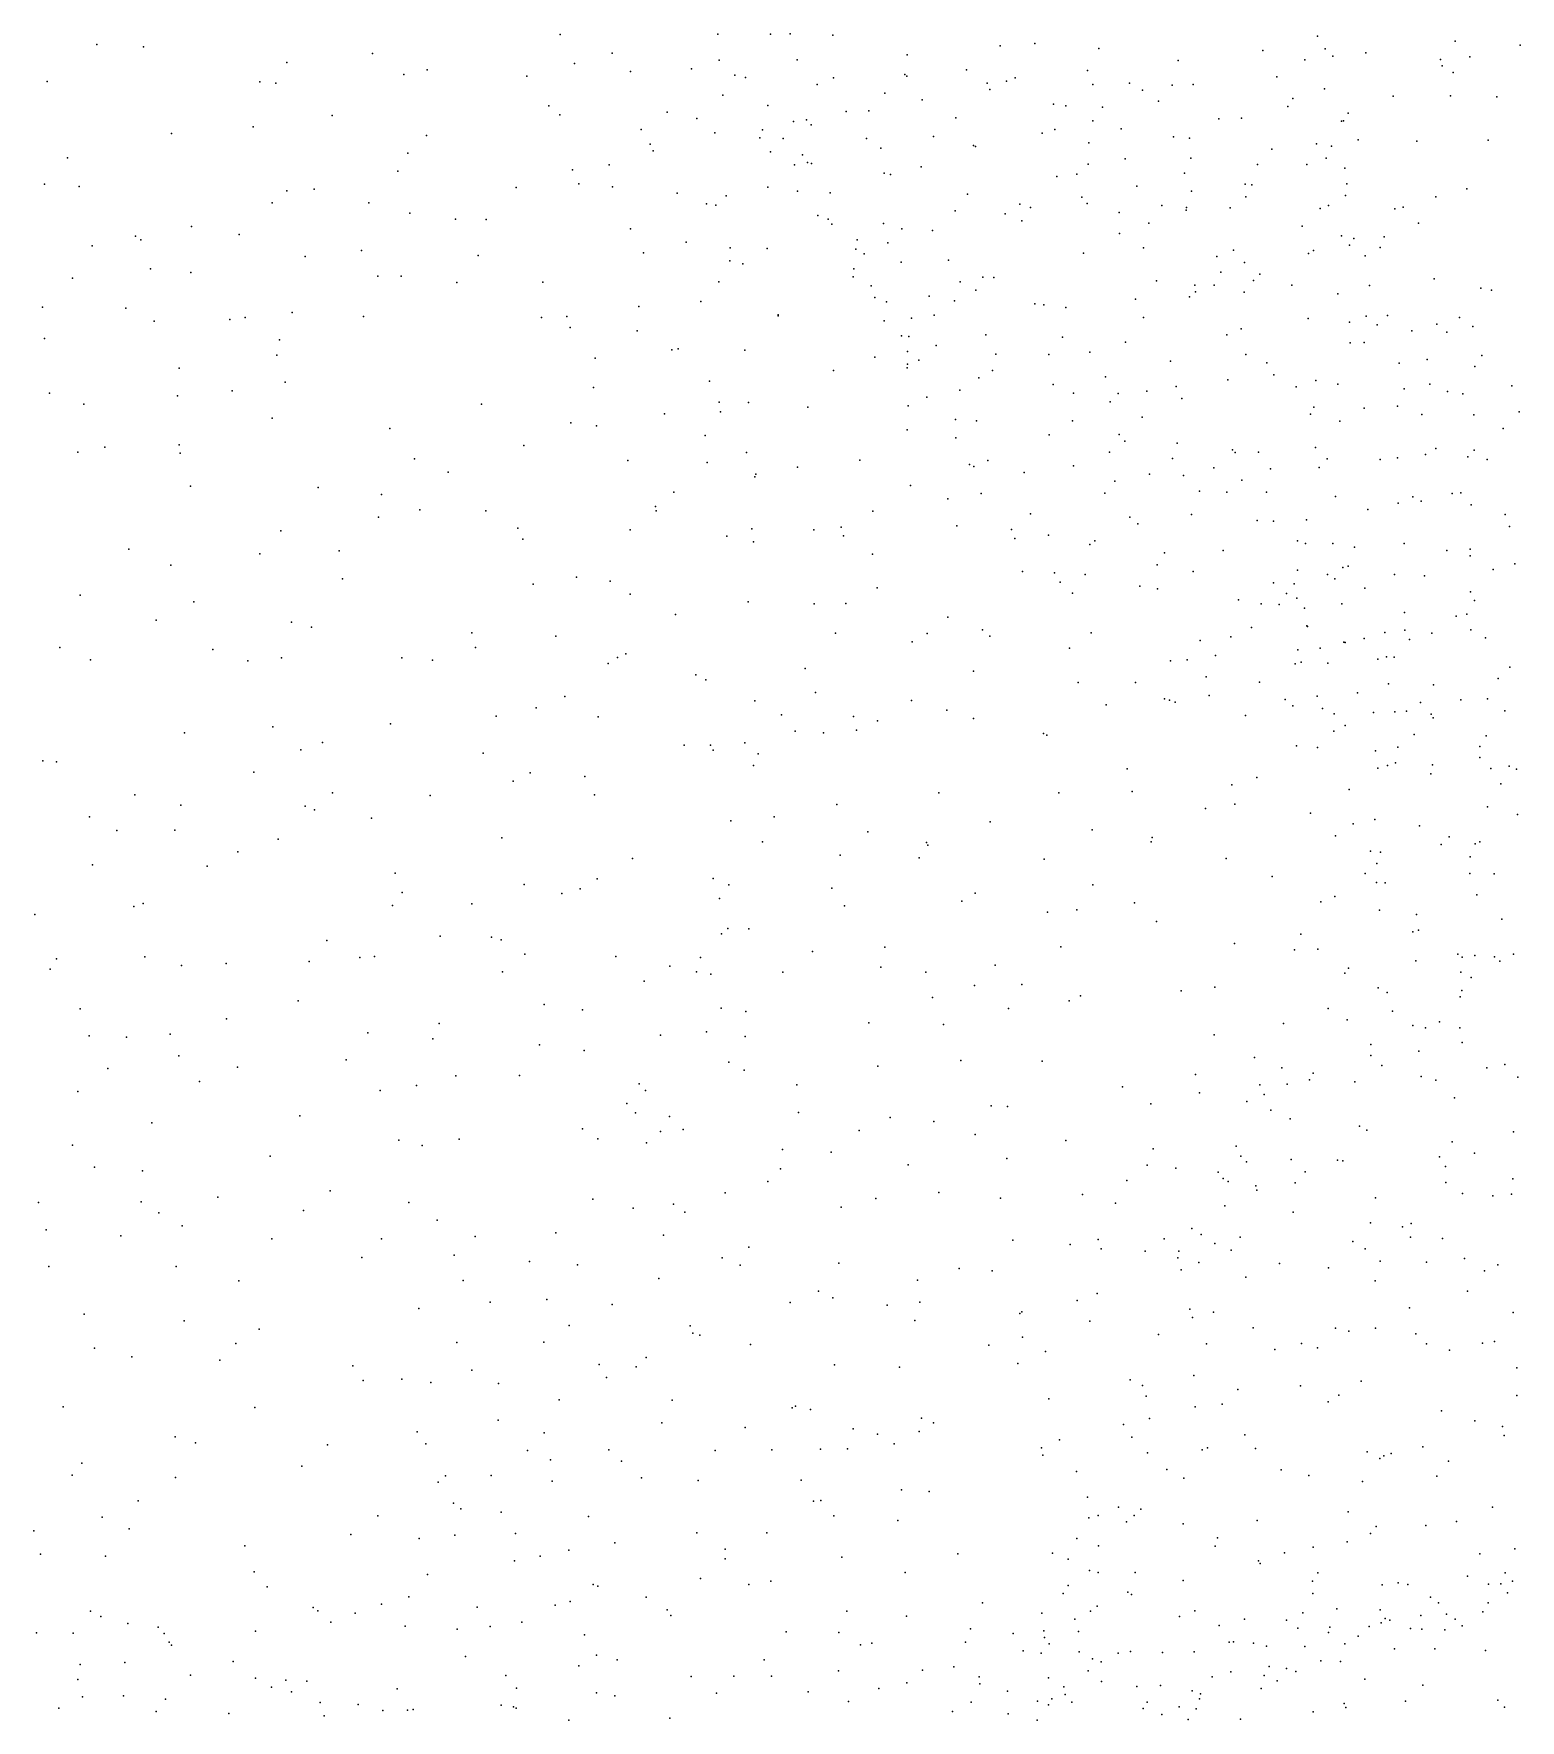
# Model space of a CAD drawing. Header units: metres. Extents: x -23.9 to 23.9, y -27.4 to 27.4.
# Drawn here: x -11.941 to -8.961, y 3.369 to 6.75 of the extents above; entities that cross this region are included whole.
import ezdxf

# ---------------------------------------------------------------- set-up
doc = ezdxf.new("R2010")
doc.units = ezdxf.units.M

msp = doc.modelspace()

# ---------------------------------------------------------------- linework, layer by layer
for p in [(-11.8147, 6.7282, -14.6215), (-10.8858, 6.7488, 16.3298), (-10.5694, 6.7494, 17.7846), (-10.4643, 6.749, 25.4413), (-10.4245, 6.7501, 17.2293), (-10.3391, 6.7469, -5.0662), (-9.9339, 6.7304, 16.0388), (-9.3673, 6.7454, 25.8121), (-9.0912, 6.7352, 16.9234), (-11.7214, 6.7241, 24.3979), (-11.2622, 6.7108, 15.5635), (-10.7813, 6.711, 19.0608), (-10.5671, 6.6974, 15.4595), (-10.4104, 6.6979, 25.5886), (-10.1901, 6.7075, 25.8482), (-10.0033, 6.7261, -5.4163), (-9.8055, 6.7207, 16.3798), (-9.647, 6.6966, 19.7579), (-9.4768, 6.7166, -10.9824), (-9.3926, 6.6975, 20.7289), (-9.3518, 6.7201, 21.3308), (-9.3366, 6.7052, 21.4944), (-9.2706, 6.7121, -10.6926), (-9.121, 6.6984, -10.4759), (-9.0616, 6.7035, -15.0214), (-8.9608, 6.727, 21.923), (-11.4336, 6.6926, 15.5948), (-11.199, 6.6687, 24.7316), (-11.1526, 6.6775, -13.3942), (-10.9523, 6.6652, 24.9365), (-10.8572, 6.6904, 18.784), (-10.745, 6.6744, 18.5562), (-10.6228, 6.6796, 18.2137), (-10.5355, 6.6673, 18.0357), (-10.5145, 6.6626, -3.7684), (-10.3379, 6.6618, 17.141), (-10.1945, 6.6686, 16.8211), (-10.1907, 6.6648, 15.5607), (-10.0709, 6.678, 15.688), (-9.9735, 6.6618, -11.6146), (-9.8285, 6.6761, 26.0606), (-9.4492, 6.6638, 25.9196), (-9.1176, 6.686, 16.4847), (-9.0954, 6.6721, 21.835), (-11.9141, 6.6545, 24.462), (-11.4877, 6.6539, 24.499), (-11.4556, 6.6513, 16.3113), (-10.5597, 6.6271, 19.1336), (-10.3708, 6.6482, 16.3947), (-10.2347, 6.6308, 16.9514), (-10.0298, 6.6513, 25.9821), (-10.0244, 6.638, 19.3824), (-9.9911, 6.6548, 16.57), (-9.8179, 6.6486, 16.0537), (-9.7444, 6.6509, -11.3144), (-9.7184, 6.6369, 16.2455), (-9.6588, 6.6469, -16.7205), (-9.6166, 6.648, -5.7818), (-9.3532, 6.6394, 21.1014), (-10.9083, 6.6058, 15.4622), (-10.4691, 6.606, 17.8238), (-10.3125, 6.5939, 19.237), (-10.267, 6.5952, 15.3887), (-10.1599, 6.6173, 19.3169), (-9.8965, 6.6091, 19.4187), (-9.8719, 6.6058, 15.7992), (-9.7985, 6.6029, -2.858), (-9.686, 6.6146, 16.381), (-9.4269, 6.6044, 16.7127), (-9.417, 6.62, 20.5045), (-9.2158, 6.6249, 21.7566), (-9.1004, 6.6257, 16.169), (-9.0078, 6.6238, -6.3684), (-11.5013, 6.5633, 15.5516), (-11.343, 6.586, 15.5253), (-10.8866, 6.5876, 25.0313), (-10.6713, 6.5926, 18.7017), (-10.6117, 6.5802, -12.2824), (-10.4178, 6.5743, -12.0199), (-10.3918, 6.5772, 17.3544), (-10.3827, 6.5674, 25.8243), (-10.0923, 6.5815, 15.4558), (-9.8178, 6.5756, 16.507), (-9.7612, 6.5595, 15.911), (-9.5654, 6.5797, 19.9203), (-9.52, 6.5805, 20.0457), (-9.3194, 6.5748, 21.3811), (-9.3152, 6.5756, 16.3578), (-9.3061, 6.5906, 21.5995), (-11.6653, 6.5498, 24.4536), (-11.154, 6.5464, 15.4665), (-10.7235, 6.5583, 15.4243), (-10.7053, 6.529, 25.4101), (-10.5756, 6.5516, 16.2601), (-10.4858, 6.5414, 15.3922), (-10.4801, 6.5576, 25.715), (-10.4389, 6.54, 17.6627), (-10.2719, 6.5403, 25.9639), (-10.1372, 6.5441, 16.8376), (-10.057, 6.5259, -3.1144), (-9.9194, 6.5508, 15.5289), (-9.8943, 6.5581, 26.0696), (-9.826, 6.5315, 15.6769), (-9.6564, 6.5436, 16.1021), (-9.6237, 6.5408, 19.7394), (-9.3695, 6.5291, 20.6249), (-9.2859, 6.5377, -6.0991), (-9.168, 6.5345, 15.8758), (-9.0255, 6.5369, 25.8178), (-11.8735, 6.5011, -14.504), (-11.1914, 6.5106, 24.8213), (-10.699, 6.5151, -4.2814), (-10.4639, 6.5135, 18.4854), (-10.3997, 6.507, 18.1557), (-10.3898, 6.4922, 19.1636), (-10.243, 6.5206, -5.1329), (-10.0531, 6.5239, 16.7173), (-9.7528, 6.4996, 19.4383), (-9.6215, 6.5005, 16.4281), (-9.4586, 6.5189, 20.1992), (-9.35, 6.5005, 20.7794), (-9.3395, 6.5246, 20.9828), (-11.2112, 6.4743, -13.2705), (-10.8608, 6.4772, 15.4088), (-10.7876, 6.487, -12.5013), (-10.4157, 6.4876, 17.5141), (-10.3821, 6.4902, 18.3507), (-10.2361, 6.4709, 17.1361), (-10.2235, 6.4677, -11.7388), (-10.162, 6.4831, 19.2668), (-9.8903, 6.4638, 19.3808), (-9.8502, 6.4686, 16.6175), (-9.8271, 6.4886, -5.6076), (-9.6341, 6.4706, 16.4953), (-9.4875, 6.4882, 16.3188), (-9.3887, 6.4881, -17.3394), (-9.3123, 6.4807, 21.2293), (-11.9197, 6.4484, 24.4838), (-11.85, 6.444, 15.7184), (-11.4341, 6.435, -13.638), (-11.3792, 6.4387, 24.7263), (-10.9742, 6.4417, -12.7949), (-10.8481, 6.4493, 25.1058), (-10.7806, 6.4435, 25.2474), (-10.6515, 6.4304, 25.5183), (-10.5533, 6.4251, 15.3559), (-10.4695, 6.4423, 18.7953), (-10.4101, 6.4348, 18.6705), (-10.3443, 6.431, 26.0104), (-10.0691, 6.4288, -11.5482), (-9.7293, 6.4445, 15.6323), (-9.62, 6.4346, 26.0566), (-9.5127, 6.4484, 16.1393), (-9.499, 6.447, 20.0323), (-9.3112, 6.426, 21.1012), (-9.3085, 6.4494, 25.9585), (-9.0679, 6.439, 21.7982), (-11.463, 6.4113, 15.4735), (-11.2692, 6.4112, 16.3078), (-11.1875, 6.3906, 15.4117), (-10.5926, 6.409, 25.6412), (-10.574, 6.4062, -4.7487), (-10.0936, 6.3951, 16.9118), (-9.9645, 6.4087, 16.3435), (-9.9425, 6.4017, 16.738), (-9.8396, 6.4222, 15.3118), (-9.8293, 6.4096, -11.2819), (-9.7651, 6.3918, 26.0829), (-9.6798, 6.406, 19.5135), (-9.6309, 6.3966, -15.9795), (-9.6297, 6.402, 19.6491), (-9.5423, 6.4011, 19.8889), (-9.5112, 6.423, 16.0308), (-9.3621, 6.3997, 20.5159), (-9.3452, 6.4058, -15.3305), (-9.2126, 6.3992, -10.4193), (-9.1959, 6.4027, 21.7041), (-9.1298, 6.4233, -2.2486), (-11.6249, 6.3636, 16.223), (-11.0958, 6.3782, 24.8848), (-11.034, 6.3774, 15.3901), (-10.7451, 6.3591, 15.352), (-10.3689, 6.3855, 15.3211), (-10.3487, 6.3781, 18.8373), (-10.3411, 6.368, 17.6954), (-10.2376, 6.3698, 19.1124), (-10.2009, 6.359, -3.3842), (-9.9933, 6.389, 15.2817), (-9.9604, 6.3747, 26.0421), (-9.7052, 6.3702, 15.4598), (-9.3978, 6.3643, -10.6556), (-9.1649, 6.3706, 25.9214), (-11.8238, 6.3248, 24.4997), (-11.7371, 6.3441, 15.6299), (-11.7264, 6.3366, -13.9944), (-11.5293, 6.3479, 24.6534), (-10.6329, 6.3323, 16.1182), (-10.2904, 6.3367, 18.4853), (-10.2286, 6.3307, 15.299), (-10.1396, 6.3559, 17.0564), (-9.7645, 6.3495, 19.3929), (-9.3193, 6.3447, 20.7805), (-9.3032, 6.3261, 20.946), (-9.2943, 6.3398, 16.3069), (-9.2334, 6.3428, 21.4774), (-11.397, 6.3033, 15.409), (-11.2838, 6.3158, 24.7889), (-11.0504, 6.3055, 16.2663), (-10.7184, 6.311, -12.1724), (-10.5456, 6.2947, 25.7345), (-10.5449, 6.3206, -11.9719), (-10.4707, 6.3195, 25.8934), (-10.2931, 6.3179, 18.1696), (-10.2762, 6.309, 17.4071), (-10.2018, 6.2922, 18.8178), (-10.1071, 6.2962, 26.0186), (-9.8365, 6.3103, 16.7369), (-9.7159, 6.3211, 16.6419), (-9.5694, 6.3033, -5.8913), (-9.5361, 6.3162, 15.6815), (-9.5138, 6.2915, 26.0372), (-9.3857, 6.3092, 20.3057), (-9.3755, 6.3156, 16.0472), (-9.272, 6.3047, 21.2861), (-9.2416, 6.3217, 15.5073), (-11.8633, 6.2602, 15.7426), (-11.7073, 6.2788, 24.5634), (-11.6265, 6.2714, 15.5414), (-11.2512, 6.264, 15.3711), (-11.2045, 6.2642, -13.0182), (-10.5195, 6.2886, 15.3178), (-10.2982, 6.2627, -5.0276), (-10.2971, 6.279, 17.5568), (-10.0384, 6.2623, 19.1048), (-10.0166, 6.2612, 16.9056), (-9.6904, 6.255, 26.0951), (-9.5613, 6.2721, 19.7682), (-9.4957, 6.2551, 16.5384), (-9.4829, 6.2679, -15.6369), (-9.1332, 6.2589, 21.6506), (-11.0932, 6.2511, 15.3492), (-10.9207, 6.252, 24.9908), (-10.5677, 6.2528, -4.0377), (-10.2621, 6.2448, 17.9324), (-10.1457, 6.2241, 15.3382), (-10.0837, 6.2526, -3.176), (-10.0521, 6.236, 16.1529), (-9.6239, 6.2227, 16.6565), (-9.6134, 6.2461, 19.6112), (-9.6117, 6.2327, 15.786), (-9.5743, 6.2459, 15.4618), (-9.5143, 6.2322, -16.8662), (-9.4186, 6.2459, 20.1468), (-9.3265, 6.229, 16.4389), (-9.2628, 6.2454, 16.0901), (-9.0396, 6.2401, 25.895), (-9.0183, 6.2361, -10.0338), (-11.924, 6.2017, -14.0755), (-11.7565, 6.2002, 15.6565), (-11.4232, 6.1915, 24.7247), (-10.7282, 6.2032, 25.346), (-10.6036, 6.2131, 25.6086), (-10.255, 6.221, 17.7849), (-10.2315, 6.2128, 18.2347), (-10.0953, 6.2148, 17.1202), (-9.934, 6.2089, -2.9493), (-9.9162, 6.2066, 19.155), (-9.8719, 6.2015, 15.337), (-9.7323, 6.218, -2.783), (-11.7, 6.1738, -13.6768), (-11.5478, 6.1774, 24.6587), (-11.5172, 6.1815, -13.4033), (-11.28, 6.1834, 24.8029), (-10.923, 6.1811, -12.4026), (-10.8721, 6.1832, 15.361), (-10.8655, 6.1609, 16.148), (-10.7313, 6.1545, 15.3704), (-10.4488, 6.1863, 25.8946), (-10.4485, 6.1848, -4.8486), (-10.236, 6.1747, 17.6188), (-10.1817, 6.1799, -5.3241), (-10.1358, 6.1861, 18.6759), (-9.7165, 6.181, 16.7567), (-9.5207, 6.1588, 26.052), (-9.3859, 6.1794, 15.6821), (-9.3034, 6.1716, 20.5391), (-9.2699, 6.1842, 15.8924), (-9.2478, 6.1666, -6.2174), (-9.2267, 6.1853, 21.2201), (-9.1779, 6.1545, 16.006), (-9.1279, 6.1676, 21.5061), (-9.0828, 6.181, 15.2495), (-9.0558, 6.1629, 21.7293), (-11.9197, 6.1392, 24.4205), (-11.4488, 6.1365, 15.4004), (-10.2012, 6.1444, 18.044), (-10.1868, 6.143, 18.3676), (-10.1316, 6.1248, 25.9966), (-10.0325, 6.1465, 18.7699), (-9.8788, 6.1418, 16.9047), (-9.7523, 6.1316, 19.2566), (-9.5491, 6.1466, -16.448), (-9.3019, 6.1302, -17.3507), (-9.2738, 6.1313, 20.8278), (-9.1083, 6.1518, 16.346), (-11.4541, 6.1056, -13.1756), (-10.8159, 6.0997, 25.1564), (-10.6618, 6.1163, 25.4813), (-10.6495, 6.1182, -4.446), (-10.5154, 6.1157, 15.3827), (-10.255, 6.1017, 15.3853), (-10.1897, 6.0877, 17.4699), (-10.1893, 6.113, 17.9076), (-10.1668, 6.0956, 18.2134), (-10.0121, 6.1078, 17.0604), (-9.9058, 6.1069, -5.6504), (-9.8241, 6.1114, 15.8832), (-9.6623, 6.0934, 15.3225), (-9.5108, 6.1069, 16.6703), (-9.4688, 6.0906, 19.9263), (-9.2034, 6.0894, 21.1251), (-9.1475, 6.0968, 25.9421), (-9.0382, 6.1051, 16.1745), (-11.6497, 6.0794, 15.5746), (-10.5862, 6.0534, -11.8238), (-10.3377, 6.075, 25.9704), (-10.1899, 6.0806, -11.4258), (-10.0465, 6.06, 15.3988), (-10.0191, 6.0751, 18.6165), (-9.7925, 6.0621, 26.0538), (-9.547, 6.0565, 19.6932), (-9.455, 6.0665, 15.3806), (-9.3709, 6.0552, 15.5054), (-9.0519, 6.0829, 21.6003), (-11.9098, 6.0294, -13.7607), (-11.6533, 6.0243, 24.6302), (-11.5436, 6.0343, 16.1914), (-11.4371, 6.0513, 24.7299), (-10.8188, 6.0408, -12.0597), (-10.1504, 6.0217, 17.6164), (-10.0846, 6.0357, 18.3958), (-9.8974, 6.0468, 18.7732), (-9.8564, 6.0294, 16.9804), (-9.7672, 6.0286, 18.9712), (-9.7093, 6.0333, 19.0913), (-9.6507, 6.0428, 16.8225), (-9.6394, 6.0186, 15.6377), (-9.4099, 6.0422, 26.0287), (-9.3263, 6.0478, 20.2955), (-9.1933, 6.038, 16.4996), (-9.1419, 6.0477, 21.2489), (-9.1069, 6.0331, -2.1924), (-9.0757, 6.0283, 21.427), (-8.9776, 6.044, 21.7606), (-11.8408, 6.0072, 24.5128), (-11.0433, 6.0073, 15.4288), (-10.6763, 5.9882, 25.4446), (-10.5667, 6.0114, -4.6884), (-10.5645, 5.9919, 15.4297), (-10.5085, 6.0106, 15.9575), (-10.3894, 6.0014, -3.6714), (-10.1881, 6.004, 15.9907), (-9.7829, 6.0119, 15.3735), (-9.3816, 5.9876, 16.6753), (-9.3748, 6.0015, 20.1374), (-9.2741, 5.9997, 20.4819), (-9.2071, 6.0038, 20.9615), (-9.1584, 5.9871, 15.7652), (-9.054, 5.9864, 15.0721), (-8.9633, 5.9922, 16.1141), (-11.4635, 5.9791, 15.4684), (-11.2275, 5.9589, 15.4503), (-10.8644, 5.9704, 15.4409), (-10.8128, 5.9638, 25.1562), (-10.1899, 5.9557, 25.9715), (-10.0933, 5.9765, 18.2314), (-10.0513, 5.9744, -11.2037), (-9.8583, 5.9742, 18.665), (-9.7191, 5.9816, 16.9213), (-9.3226, 5.9732, -10.3104), (-8.9949, 5.9587, 21.5634), (-11.7989, 5.9213, 16.1218), (-11.6499, 5.9262, -13.1781), (-10.9588, 5.9243, 24.9997), (-10.5949, 5.9448, -4.2794), (-10.0922, 5.9398, 17.4253), (-9.9055, 5.946, 26.0145), (-9.7649, 5.9464, 18.7702), (-9.7537, 5.9336, -2.7858), (-9.6487, 5.9295, 18.9289), (-9.3717, 5.9203, 15.3388), (-9.1298, 5.9188, 21.0592), (-11.8527, 5.9112, -13.4707), (-11.6478, 5.9095, 15.585), (-11.1779, 5.8976, 24.8838), (-10.75, 5.8945, 25.285), (-10.5912, 5.8904, 25.5831), (-10.5124, 5.9107, 25.7169), (-10.2847, 5.8951, -5.1117), (-10.0654, 5.8866, 17.8367), (-10.0285, 5.8945, 18.1477), (-9.8568, 5.8841, 18.4426), (-9.7843, 5.9111, -10.877), (-9.658, 5.8983, -5.9322), (-9.5376, 5.916, 19.0811), (-9.5327, 5.9103, 19.6874), (-9.4859, 5.9111, -16.1691), (-9.3478, 5.8977, -6.208), (-9.2419, 5.8967, 20.6389), (-9.2068, 5.8998, 25.9792), (-9.151, 5.9068, -10.0186), (-9.0662, 5.9019, 21.2338), (-9.0532, 5.9153, 16.5536), (-9.0272, 5.8963, 15.846), (-11.1102, 5.871, -12.2384), (-10.4956, 5.8619, 15.4778), (-10.4934, 5.8674, -4.0311), (-10.4101, 5.881, 25.8756), (-10.0564, 5.8824, 17.9961), (-9.9556, 5.8708, 17.2062), (-9.7734, 5.8534, 26.0457), (-9.7044, 5.8672, 15.399), (-9.6357, 5.8642, 26.0853), (-9.5754, 5.8798, 19.4557), (-9.5188, 5.8552, 16.8814), (-9.4613, 5.878, 19.854), (-9.3643, 5.8802, 26.03), (-11.627, 5.843, 24.6722), (-11.3707, 5.8402, -12.5945), (-11.2439, 5.8266, 16.1511), (-10.6579, 5.831, 25.4584), (-10.1831, 5.8447, 15.4811), (-10.1085, 5.8177, -3.2401), (-10.042, 5.8284, 17.6183), (-9.7935, 5.8289, 15.5823), (-9.6042, 5.8334, 18.7586), (-9.5491, 5.8313, 15.3794), (-9.4699, 5.8308, 19.1986), (-9.3314, 5.8225, 16.7742), (-9.1764, 5.8218, 16.733), (-9.0973, 5.8287, -15.3442), (-9.0803, 5.83, 15.645), (-11.1673, 5.7957, 15.5189), (-11.0348, 5.7939, 24.9704), (-10.6946, 5.8021, 15.9726), (-10.6934, 5.7935, 15.5055), (-10.2592, 5.7927, -5.3486), (-9.9428, 5.7875, 15.4757), (-9.6199, 5.786, 18.6112), (-9.2664, 5.7962, 20.3266), (-9.2054, 5.8089, 15.4062), (-9.1594, 5.8129, -6.4662), (-9.0594, 5.8058, -9.8052), (-8.9914, 5.7862, -6.6838), (-11.4457, 5.7537, 24.7737), (-11.2503, 5.7807, 24.8633), (-10.9706, 5.7587, -11.9178), (-10.7457, 5.7558, 25.2873), (-10.5018, 5.7573, 25.693), (-10.3769, 5.7554, 15.8286), (-10.3227, 5.7612, 15.5138), (-10.0905, 5.7633, 15.7679), (-9.9807, 5.7559, 17.3913), (-9.7437, 5.781, 18.3911), (-9.7275, 5.7673, 17.1022), (-9.4881, 5.7745, -10.4185), (-9.4553, 5.7727, 15.3757), (-9.3897, 5.7756, 20.013), (-8.9824, 5.7623, 16.8081), (-11.7507, 5.7165, 15.6857), (-10.9604, 5.7368, 16.0625), (-10.5518, 5.7426, 15.5232), (-10.4982, 5.7318, -11.475), (-10.3175, 5.7437, 25.9346), (-9.9739, 5.7385, 25.9818), (-9.9066, 5.7449, 18.0015), (-9.824, 5.726, 26.0232), (-9.8138, 5.7336, 18.1468), (-9.5563, 5.7143, 17.0232), (-9.4077, 5.7334, 18.8328), (-9.3916, 5.7283, 19.1309), (-9.3368, 5.7279, -17.0486), (-9.2929, 5.7205, 16.925), (-9.1939, 5.728, 20.5204), (-9.1078, 5.7139, 14.8944), (-9.0614, 5.7168, 21.0369), (-11.6664, 5.685, -12.795), (-11.4881, 5.7072, 15.597), (-11.329, 5.7132, 15.5758), (-10.2593, 5.707, -11.231), (-9.6889, 5.6857, 18.2399), (-9.6742, 5.7094, 15.4391), (-9.3168, 5.6803, 18.9737), (-9.3057, 5.683, -15.6466), (-9.0612, 5.7036, 16.9209), (-8.972, 5.6871, 21.3857), (-11.3219, 5.6575, -12.2081), (-10.9402, 5.6464, 15.5633), (-10.8533, 5.6608, -11.7151), (-10.7857, 5.6526, 25.198), (-9.9589, 5.6718, 17.5067), (-9.8946, 5.6696, 17.8359), (-9.8835, 5.6507, 15.503), (-9.8334, 5.6658, 17.2607), (-9.6166, 5.6718, 26.0782), (-9.4557, 5.6494, 18.5383), (-9.4142, 5.6474, 19.3562), (-9.4074, 5.675, -2.4501), (-9.3471, 5.6662, 20.1018), (-9.3329, 5.6572, 17.0402), (-9.2133, 5.6657, 26.0035), (-9.1529, 5.6634, 20.6815), (-9.0149, 5.6758, 21.2185), (-11.8483, 5.6249, 15.7748), (-10.7455, 5.6268, 15.5686), (-10.2502, 5.6392, -3.5175), (-9.8586, 5.6289, -10.7529), (-9.7237, 5.6426, 18.0715), (-9.6882, 5.6376, 17.1801), (-9.5259, 5.6153, 18.3335), (-9.4297, 5.6282, 26.0742), (-9.409, 5.6186, 19.9484), (-9.2724, 5.6387, 18.8182), (-9.0607, 5.6313, 15.3815), (-9.0525, 5.6139, -17.6547), (-11.6201, 5.6115, 15.6566), (-10.6545, 5.5859, 25.398), (-10.5088, 5.6109, 15.5722), (-10.3765, 5.6069, 25.8566), (-10.3133, 5.6082, 15.5712), (-10.1087, 5.5803, -10.9782), (-9.4803, 5.6073, 19.7768), (-9.4439, 5.6061, 15.4185), (-9.3937, 5.5986, -10.1788), (-9.3184, 5.6069, 18.6601), (-9.193, 5.5896, 20.5267), (-9.089, 5.5827, 20.9318), (-9.0677, 5.5868, -9.669), (-11.6955, 5.5747, 24.6826), (-11.4242, 5.5705, 16.0723), (-11.3842, 5.5606, 24.8346), (-11.0626, 5.5488, 15.621), (-10.334, 5.5481, -5.2347), (-10.1502, 5.5475, -5.5984), (-10.0391, 5.5552, 15.566), (-9.8211, 5.549, 17.6697), (-9.4997, 5.5599, 15.128), (-9.3888, 5.5634, 18.4311), (-9.3871, 5.5619, -16.5313), (-9.2325, 5.5495, 20.381), (-9.1924, 5.5546, 17.1976), (-9.138, 5.5486, -6.6961), (-9.0601, 5.555, 25.9664), (-11.8892, 5.5194, 24.5095), (-11.5825, 5.5154, -12.3758), (-11.0555, 5.52, 24.9991), (-10.8946, 5.5422, 25.0729), (-10.1801, 5.531, 25.9239), (-10.0245, 5.5424, 25.9549), (-9.8644, 5.5183, 15.5381), (-9.6027, 5.5335, -6.1628), (-9.5408, 5.541, 18.1191), (-9.4066, 5.5153, -16.167), (-9.3623, 5.5181, 20.0481), (-9.3143, 5.5301, 26.0477), (-9.3121, 5.5296, 19.2385), (-9.2739, 5.5379, 19.0972), (-9.183, 5.536, 18.7062), (-9.0303, 5.5388, 21.1614), (-11.8276, 5.495, -12.7253), (-11.5123, 5.493, 24.7839), (-11.4444, 5.4989, 15.6884), (-11.203, 5.4988, 15.6604), (-11.1416, 5.494, -11.7991), (-10.7895, 5.4877, 15.9193), (-10.7708, 5.4999, 15.6165), (-10.7539, 5.5071, 25.2149), (-10.3943, 5.4775, 15.6211), (-9.6623, 5.4928, 17.3719), (-9.6288, 5.4951, 17.8544), (-9.5717, 5.5034, -2.593), (-9.4123, 5.4867, 19.649), (-9.4001, 5.4905, 17.3383), (-9.3466, 5.4886, 19.4288), (-9.2466, 5.496, 18.4974), (-9.229, 5.5013, 15.4175), (-9.2135, 5.5001, 18.9681), (-8.9818, 5.4803, 21.3514), (-10.6137, 5.4648, 15.6281), (-10.5938, 5.4551, 25.4619), (-10.0568, 5.4724, -3.1548), (-9.8469, 5.4493, -5.9417), (-9.732, 5.4497, 17.5016), (-9.5905, 5.4606, 15.4943), (-9.4838, 5.4503, -6.3667), (-9.2247, 5.447, 17.4059), (-9.1345, 5.4447, 20.7572), (-9.005, 5.4573, 17.339), (-10.8764, 5.4216, -11.4921), (-10.4958, 5.413, 25.6101), (-10.3737, 5.4292, 25.8136), (-10.1812, 5.4137, -3.3945), (-9.6739, 5.4165, 15.2791), (-9.6639, 5.4143, -10.3939), (-9.6524, 5.4103, 26.0512), (-9.5847, 5.4235, 17.5708), (-9.4321, 5.4155, 17.9811), (-9.368, 5.4219, 18.105), (-9.2869, 5.429, 18.2589), (-9.08, 5.415, 15.4256), (-9.0265, 5.4169, -9.4165), (-11.0139, 5.3819, 15.6926), (-10.9339, 5.3985, 25.1244), (-10.8098, 5.3808, 25.2157), (-10.442, 5.3846, -4.867), (-10.2979, 5.3812, 15.7355), (-10.1103, 5.3942, 15.6296), (-10.0574, 5.3775, 15.5889), (-9.7913, 5.4049, 15.5555), (-9.5115, 5.3835, 17.7664), (-9.4169, 5.4029, 19.8201), (-9.357, 5.3973, 17.6228), (-9.3342, 5.387, 26.0675), (-9.255, 5.3897, 19.3104), (-9.2125, 5.3906, 20.4629), (-9.1892, 5.3921, -17.2206), (-9.1607, 5.4091, 18.4199), (-9.1396, 5.3863, 18.9359), (-9.1356, 5.3784, 17.6486), (-8.9919, 5.3925, 17.5648), (-11.6393, 5.3488, 15.7804), (-11.4617, 5.3609, 15.7542), (-11.2262, 5.3665, 15.7243), (-10.4149, 5.3518, -4.0651), (-10.3581, 5.3485, -3.6629), (-10.2918, 5.3542, 25.8927), (-10.2497, 5.3729, 15.6589), (-9.9165, 5.3476, 15.6004), (-9.9101, 5.3442, -10.5635), (-9.3349, 5.3519, 17.7911), (-9.3119, 5.3634, 20.1503), (-9.1735, 5.345, 17.7836), (-9.0292, 5.3425, 21.1695), (-11.406, 5.3147, -11.8493), (-11.3624, 5.3295, 24.8887), (-10.6375, 5.3238, 15.6813), (-10.5846, 5.3239, 15.7936), (-10.5792, 5.314, 25.4477), (-10.5153, 5.3288, -11.0802), (-9.4093, 5.3226, -2.4311), (-9.3672, 5.3191, 15.4866), (-9.2514, 5.3123, 17.9243), (-9.2063, 5.3197, 18.1154), (-9.042, 5.3213, 25.983), (-11.9232, 5.2925, 24.4963), (-11.8956, 5.2904, 15.8385), (-11.04, 5.308, 25.1108), (-10.4985, 5.2829, 25.5708), (-10.4885, 5.3066, -4.3163), (-9.7487, 5.2766, 26.0154), (-9.2465, 5.278, 20.344), (-9.2272, 5.2834, 15.466), (-9.2113, 5.2886, 14.9198), (-9.1366, 5.2844, -2.2064), (-9.0421, 5.2989, 18.3375), (-9.0199, 5.2774, 18.7436), (-8.983, 5.2815, -9.1384), (-8.9687, 5.2756, 21.4066), (-11.5003, 5.2696, 24.8358), (-10.98, 5.2518, 15.9282), (-10.9458, 5.2684, 25.1961), (-10.8363, 5.2613, 15.7278), (-9.5393, 5.2446, 26.0724), (-9.4891, 5.2591, 15.1443), (-9.1403, 5.2662, 19.1618), (-9.0001, 5.2465, 18.1225), (-11.7385, 5.2246, 24.6899), (-11.342, 5.2284, 15.8017), (-11.1466, 5.2233, 15.7814), (-10.817, 5.224, 25.3066), (-10.1265, 5.2282, 15.6825), (-9.8857, 5.2285, 25.9737), (-9.7389, 5.2307, -6.2377), (-9.3038, 5.2351, 19.7592), (-11.8293, 5.1805, -12.1945), (-11.6461, 5.2033, 15.8485), (-11.3974, 5.2014, 24.9441), (-11.3785, 5.1942, 15.973), (-11.2638, 5.1773, 25.0454), (-10.457, 5.1802, -10.8778), (-10.3314, 5.2052, -5.5796), (-9.5919, 5.1971, -10.1324), (-9.5332, 5.2059, -6.4982), (-9.3811, 5.1877, 15.5287), (-9.2526, 5.1751, -6.8511), (-9.0265, 5.2003, 18.9088), (-8.9665, 5.1848, 15.4664), (-11.7745, 5.1527, 15.8868), (-11.6583, 5.1537, 24.8298), (-10.5435, 5.1721, -4.535), (-10.2688, 5.1503, 25.8717), (-10.0239, 5.1704, -3.1037), (-9.8194, 5.1544, 15.6361), (-9.3311, 5.1422, 20.022), (-9.2957, 5.1661, 20.1687), (-9.1631, 5.1621, 20.6568), (-9.1032, 5.14, 20.8853), (-11.5321, 5.1103, 24.9448), (-11.4512, 5.1357, 15.8572), (-11.0026, 5.1379, 25.2389), (-10.48, 5.13, -5.066), (-10.151, 5.1287, -10.553), (-10.1488, 5.1232, -5.8794), (-9.701, 5.13, 26.0194), (-9.6987, 5.1389, -2.6833), (-9.2609, 5.1115, 20.2997), (-9.2412, 5.1093, -15.9415), (-9.1194, 5.125, 19.3556), (-9.0513, 5.1262, -7.125), (-9.0417, 5.1303, 26.0011), (-11.8237, 5.0838, 24.7352), (-11.5933, 5.0812, 15.8989), (-10.7407, 5.0966, 15.7929), (-10.3245, 5.1035, 15.7608), (-10.166, 5.0978, 15.73), (-9.9153, 5.0956, 25.9568), (-9.5508, 5.0964, 15.5935), (-9.2485, 5.0865, -9.4151), (-9.0611, 5.0997, 21.0501), (-11.2167, 5.0676, 25.1655), (-10.9579, 5.0445, 25.3345), (-10.8118, 5.0559, -11.0606), (-10.579, 5.0568, 25.563), (-10.5478, 5.0439, 15.786), (-9.8179, 5.0437, 15.4248), (-9.4583, 5.0609, -9.7865), (-9.2716, 5.0663, 26.0785), (-9.2493, 5.0483, 19.8895), (-9.2318, 5.0477, -16.9286), (-9.062, 5.0668, 19.1975), (-9.0131, 5.0661, 21.238), (-11.7218, 5.0065, -11.8137), (-11.2025, 5.0282, 15.8781), (-11.0631, 5.0056, 15.8724), (-10.8824, 5.0262, 15.8419), (-10.8459, 5.0357, 25.4063), (-10.5661, 5.0165, 15.8097), (-10.3411, 5.0371, 25.7612), (-10.0805, 5.0109, -10.337), (-10.0535, 5.027, 15.726), (-9.7344, 5.0078, -10.018), (-9.3606, 5.0101, -16.4074), (-9.3327, 5.0203, -2.3777), (-9.0481, 5.0239, 14.8387), (-11.9391, 4.9844, 24.7066), (-11.7406, 5.0007, 15.9304), (-11.2218, 5.0027, -11.365), (-10.3157, 5.0019, -3.3834), (-9.9088, 4.989, -2.8909), (-9.8499, 4.9936, 15.6906), (-9.69, 4.9706, 26.0122), (-9.243, 4.9929, 20.3722), (-9.1686, 4.9844, 15.5417), (-8.9977, 4.9748, -8.6021), (-11.1264, 4.941, 25.3446), (-11.0235, 4.9391, -11.1027), (-10.5626, 4.9459, 25.6567), (-10.5498, 4.9561, -4.0699), (-10.5078, 4.9557, -3.7775), (-9.4006, 4.945, -6.9252), (-9.1759, 4.9499, 19.6687), (-9.1648, 4.953, 26.0561), (-11.3538, 4.9324, 15.9035), (-11.0039, 4.9337, 25.4209), (-10.9569, 4.9046, 15.8688), (-10.3797, 4.9105, 15.8286), (-10.2349, 4.9191, 15.7983), (-9.8818, 4.9196, 25.9549), (-9.5338, 4.9262, 15.6403), (-9.4132, 4.9135, 26.0865), (-9.3665, 4.9147, 20.1186), (-9.0857, 4.9046, -8.8262), (-8.9747, 4.9048, 26.0017), (-11.9085, 4.8748, 24.8755), (-11.8959, 4.8953, 15.932), (-11.7182, 4.8994, 15.8754), (-11.6451, 4.8825, 25.1121), (-11.5555, 4.8865, -11.519), (-11.3892, 4.89, 25.2485), (-11.2874, 4.898, 15.8763), (-11.2578, 4.9004, 25.3118), (-11.0015, 4.8696, 15.8503), (-10.7745, 4.9004, 25.5836), (-10.666, 4.8806, -4.7465), (-10.6126, 4.8698, -5.0536), (-10.6045, 4.8985, -4.314), (-10.4396, 4.8689, 25.8039), (-10.2426, 4.8791, 15.7242), (-10.1524, 4.8688, -3.1412), (-10.0135, 4.8827, 15.5944), (-9.3049, 4.8768, 20.2855), (-9.1701, 4.8915, 20.6457), (-9.08, 4.8687, 20.9813), (-9.0774, 4.8987, -7.6938), (-9.0521, 4.902, 19.2405), (-9.0123, 4.8997, 19.0965), (-9.0016, 4.8906, 21.286), (-10.7171, 4.8506, 15.8265), (-10.5836, 4.8648, -10.6065), (-10.0551, 4.8424, 15.7811), (-9.9599, 4.8438, -10.0118), (-9.5735, 4.8388, 26.0365), (-9.3127, 4.8671, 15.6086), (-9.2455, 4.8374, -7.2971), (-9.0594, 4.8578, -8.3383), (-11.4114, 4.8115, 15.8654), (-10.918, 4.8043, 25.6004), (-10.1391, 4.8177, -6.2445), (-9.8652, 4.8113, -6.5592), (-9.8426, 4.8214, 15.74), (-9.6404, 4.8317, -2.6388), (-9.2276, 4.8281, 19.7102), (-9.0811, 4.8197, 15.5711), (-9.0778, 4.8323, 19.3675), (-11.8482, 4.7955, 25.0436), (-11.555, 4.7755, 25.2713), (-10.8411, 4.7931, 15.8222), (-10.563, 4.7968, -5.5475), (-10.5138, 4.7898, -5.8495), (-9.987, 4.796, 25.9172), (-9.3457, 4.7959, 26.098), (-9.3078, 4.773, -9.1013), (-9.2172, 4.7904, 20.483), (-9.1226, 4.7691, 19.5035), (-11.83, 4.7412, -11.5785), (-11.7551, 4.7385, 25.1963), (-11.6677, 4.7444, 15.8717), (-11.2716, 4.7475, 15.8415), (-11.1408, 4.735, -10.9463), (-11.1287, 4.7656, 15.8358), (-10.6846, 4.7425, 25.7944), (-10.5921, 4.7493, -3.8761), (-10.5151, 4.7401, -10.3835), (-10.2667, 4.7672, 25.8559), (-10.1171, 4.7636, 25.878), (-9.5747, 4.7432, 15.7037), (-9.4353, 4.7661, 19.9501), (-9.1759, 4.7619, 14.973), (-9.1508, 4.7572, -15.8868), (-9.0823, 4.7574, 26.0491), (-11.6503, 4.7012, -11.3641), (-10.9269, 4.7233, -10.7367), (-10.8379, 4.7121, 25.739), (-9.2605, 4.724, -7.836), (-9.2603, 4.702, -16.2074), (-9.1643, 4.7104, 20.6766), (-9.0776, 4.7276, -2.1761), (-11.7927, 4.6755, 15.912), (-11.5329, 4.6782, 15.8942), (-11.3151, 4.6934, 25.4895), (-10.5477, 4.6886, 25.862), (-10.5172, 4.6723, 15.7797), (-10.2489, 4.6807, 15.9009), (-10.0827, 4.6917, -2.9887), (-9.9196, 4.6907, 15.8098), (-9.4939, 4.6975, -9.2625), (-9.4386, 4.677, -7.3197), (-9.3759, 4.6662, 26.0811), (-9.2384, 4.6816, -8.1568), (-9.0278, 4.6772, 21.1884), (-8.9915, 4.6835, 19.1239), (-11.6092, 4.6497, 25.3684), (-11.1738, 4.6413, 15.811), (-11.0953, 4.6613, 25.6456), (-10.9674, 4.6618, 15.8015), (-10.7272, 4.6452, -5.0772), (-10.4113, 4.6429, 15.8903), (-9.7584, 4.6389, -9.5437), (-9.6121, 4.6638, 26.0143), (-9.4829, 4.643, -2.5012), (-9.4284, 4.6442, 15.1718), (-9.3832, 4.6533, 19.7037), (-9.2924, 4.649, 20.5041), (-9.1596, 4.6595, 19.4088), (-9.1304, 4.6521, 15.6318), (-8.9654, 4.6582, 26.0223), (-11.8526, 4.6297, 25.233), (-11.2467, 4.6319, 25.5903), (-10.752, 4.6054, 15.853), (-10.7148, 4.6318, -4.3886), (-10.0218, 4.601, 25.8915), (-9.9886, 4.5996, 15.5977), (-9.7012, 4.605, 15.7889), (-9.6039, 4.6272, -7.1303), (-9.5093, 4.6098, 15.7362), (-9.4742, 4.6234, 20.1434), (-9.0924, 4.6172, 20.946), (-11.7046, 4.5671, 15.8911), (-11.4078, 4.5807, 15.8135), (-10.7346, 4.5869, 15.823), (-10.6665, 4.5794, 25.872), (-10.408, 4.5878, 25.9108), (-10.2243, 4.5775, 25.8575), (-10.1367, 4.5692, 15.919), (-9.4606, 4.5925, -7.6751), (-9.4224, 4.575, -8.9677), (-11.2091, 4.5318, 15.9878), (-11.0886, 4.5342, 15.7812), (-10.8407, 4.5545, -4.7397), (-10.8101, 4.5345, 25.8564), (-10.6846, 4.5497, -10.2923), (-10.6395, 4.5532, -5.8088), (-10.2861, 4.5513, 15.9459), (-10.0537, 4.5434, -6.6583), (-9.8717, 4.5311, 25.9323), (-9.2831, 4.5602, 19.4351), (-9.2687, 4.5519, -16.5787), (-8.9747, 4.549, -15.6178), (-11.8637, 4.5218, 25.3461), (-11.4674, 4.4999, 25.6), (-11.1626, 4.5212, -10.6891), (-10.7128, 4.5269, -5.4765), (-10.4399, 4.5133, 15.9169), (-10.3425, 4.5083, -3.2125), (-9.697, 4.5145, 25.9808), (-9.5303, 4.5199, 19.9283), (-9.5209, 4.5, -7.9076), (-9.1226, 4.4985, 14.9791), (-9.0974, 4.5284, -17.304), (-9.0525, 4.5059, 19.0777), (-11.8194, 4.4777, -11.2219), (-11.7229, 4.4705, 25.4861), (-10.4439, 4.4743, -9.976), (-10.188, 4.4827, -9.7541), (-9.9901, 4.4956, -9.5906), (-9.7092, 4.482, 15.398), (-9.6513, 4.476, -9.1349), (-9.5666, 4.4676, 26.0145), (-9.5095, 4.4886, 20.3383), (-9.4204, 4.4936, -8.3736), (-9.3918, 4.4686, -8.6967), (-9.3273, 4.4917, 15.7386), (-9.3165, 4.4909, 20.6106), (-9.1106, 4.4795, 15.6867), (-11.3468, 4.4303, 15.7919), (-10.4693, 4.4489, 25.9392), (-9.7496, 4.4509, 15.8675), (-9.5564, 4.4553, 19.7601), (-9.5464, 4.4494, 20.0604), (-9.4909, 4.4405, 19.6193), (-9.4891, 4.4321, 15.8068), (-9.4122, 4.4467, 20.5174), (-9.1098, 4.4474, 26.0871), (-8.9756, 4.4544, 15.6618), (-11.9316, 4.407, 25.3965), (-11.7257, 4.4085, 15.9049), (-11.5722, 4.4179, 15.8591), (-11.1894, 4.4073, 25.818), (-10.8201, 4.4139, -4.4561), (-10.7396, 4.3957, -4.0679), (-10.6584, 4.4038, 25.9296), (-10.5548, 4.4267, 15.9103), (-10.3224, 4.398, -6.5255), (-10.2526, 4.4149, 15.9899), (-10.1265, 4.4269, -2.9444), (-10.0029, 4.4156, -6.9265), (-9.8387, 4.4232, -7.1541), (-9.7721, 4.4056, 25.951), (-9.5534, 4.4004, 20.2038), (-9.251, 4.4163, 26.1001), (-9.0765, 4.4252, 21.0147), (-9.0161, 4.4205, 18.9225), (-8.9787, 4.424, 21.3847), (-11.6902, 4.3865, -10.9557), (-11.4002, 4.3913, -10.7313), (-11.1322, 4.3717, -10.4662), (-10.6356, 4.3879, -3.5003), (-9.4163, 4.3876, 19.411), (-9.2609, 4.3661, 15.7748), (-9.1798, 4.3647, -16.1714), (-11.9161, 4.352, 15.961), (-11.7668, 4.3405, 25.5932), (-11.6439, 4.3605, 25.642), (-11.464, 4.3343, 15.8276), (-11.2439, 4.334, 15.7773), (-11.056, 4.3386, 15.8064), (-10.8944, 4.346, 15.8454), (-10.6785, 4.3415, -6.1937), (-9.9782, 4.3313, 15.9789), (-9.8068, 4.3326, -7.5682), (-9.6751, 4.3341, -2.5821), (-9.6196, 4.3547, -8.2563), (-9.6006, 4.3432, 19.8815), (-9.5227, 4.3375, 19.5409), (-9.2962, 4.3286, 20.7821), (-9.1971, 4.358, 20.893), (-9.1808, 4.3376, -16.9051), (-9.1169, 4.3348, 18.9381), (-11.2835, 4.2967, 25.8336), (-11.0982, 4.3015, 16.0575), (-10.5609, 4.2963, -9.8524), (-10.5075, 4.3175, 25.9602), (-9.863, 4.3229, -9.1919), (-9.8008, 4.3139, 15.9396), (-9.713, 4.3096, -8.9184), (-9.6475, 4.2964, -8.6641), (-9.6454, 4.3096, 15.9004), (-9.5733, 4.3246, 20.3139), (-9.5403, 4.3118, 20.4596), (-9.272, 4.314, 19.1047), (-9.0723, 4.2947, 21.1213), (-11.9109, 4.2785, -10.9411), (-11.6554, 4.2789, -10.7364), (-10.947, 4.289, -4.9202), (-10.851, 4.282, -10.0954), (-10.5249, 4.2817, 15.9557), (-10.3268, 4.2855, -9.6262), (-10.0857, 4.2745, 25.8394), (-10.0199, 4.2703, 15.6537), (-9.6406, 4.2718, 19.7168), (-9.6056, 4.2865, 20.0879), (-9.4435, 4.2851, 19.325), (-9.3451, 4.2764, 15.8354), (-9.2418, 4.2893, -2.2603), (-9.1486, 4.2875, 15.7788), (-9.0325, 4.27, -15.8267), (-9.006, 4.2824, 21.2816), (-11.53, 4.2502, 15.9839), (-11.0804, 4.251, -10.2246), (-10.6881, 4.2549, 15.9214), (-10.3677, 4.2295, -6.7271), (-10.1694, 4.2516, -9.4392), (-9.5111, 4.2576, 15.8872), (-9.2519, 4.2499, 26.0892), (-9.0664, 4.229, 18.739), (-11.1694, 4.1944, 15.8474), (-11.0264, 4.207, 15.86), (-10.9128, 4.2126, 25.9375), (-10.7813, 4.2027, -6.0135), (-10.4245, 4.2065, -3.1836), (-10.3392, 4.2161, 16.0199), (-10.2302, 4.2014, 25.8873), (-10.1646, 4.2071, -7.0661), (-9.8492, 4.2105, -8.036), (-9.8091, 4.2245, 25.9201), (-9.6235, 4.1934, 20.304), (-9.1831, 4.196, 21.0555), (-11.84, 4.1832, 25.7115), (-11.6397, 4.1701, 15.8759), (-10.8679, 4.1602, -4.262), (-10.6253, 4.1596, 15.9599), (-10.1747, 4.1702, 16.0735), (-9.9641, 4.1843, -2.763), (-9.9599, 4.188, 25.8679), (-9.8236, 4.1694, 16.0073), (-9.6182, 4.1766, 20.4501), (-9.576, 4.1871, 19.4392), (-8.9753, 4.1863, 15.8183), (-11.4892, 4.1533, 15.8628), (-11.0931, 4.1261, 25.9275), (-10.9186, 4.1273, -5.5113), (-10.6199, 4.1448, 26.0061), (-10.6056, 4.1409, -9.6471), (-9.9588, 4.1371, 16.0568), (-9.6859, 4.1424, 19.7603), (-9.4963, 4.1558, 20.6584), (-9.3313, 4.155, 15.3459), (-9.3047, 4.1492, 20.9289), (-9.251, 4.1551, 15.8624), (-9.1701, 4.1435, 18.7584), (-9.0367, 4.1253, -2.0811), (-9.0122, 4.1285, 26.0871), (-11.8192, 4.1149, 15.9275), (-11.7448, 4.0979, 15.9716), (-11.568, 4.0913, -10.3325), (-11.5361, 4.1242, 25.8359), (-10.7136, 4.0962, -6.6555), (-10.5039, 4.1222, 16.0026), (-10.0262, 4.1209, -7.751), (-9.9127, 4.1084, -8.5869), (-9.5896, 4.124, 25.9799), (-9.4528, 4.1123, 26.0226), (-9.3996, 4.1244, 15.9147), (-9.3675, 4.116, 18.9692), (-9.149, 4.1236, 26.11), (-9.1025, 4.1112, 15.8774), (-11.3017, 4.0795, 15.8996), (-11.063, 4.0711, -4.9193), (-10.8074, 4.0823, -3.8002), (-10.7331, 4.0777, -3.4858), (-10.3358, 4.0816, -9.3249), (-10.2055, 4.0772, -2.9364), (-9.9684, 4.0845, -8.3448), (-9.6151, 4.0604, 20.5786), (-8.9677, 4.0756, 18.5971), (-11.2805, 4.0502, 25.9127), (-11.2032, 4.0528, -9.9708), (-11.1451, 4.0464, 15.9192), (-11.0095, 4.0439, -4.6093), (-10.7927, 4.0561, 26.0123), (-9.7431, 4.0518, 25.9231), (-9.7179, 4.0401, 19.8424), (-9.5268, 4.0324, 19.1424), (-9.4017, 4.0397, 20.8917), (-9.2795, 4.0492, 26.0684), (-11.8826, 3.9973, -10.4181), (-11.4978, 3.9962, 15.9384), (-10.8877, 4.0116, -9.6439), (-10.6614, 4.0106, 26.0283), (-10.4205, 3.9952, -7.0732), (-10.4141, 3.9989, 25.9565), (-10.3836, 3.9922, 16.067), (-9.9061, 4.0132, 16.0959), (-9.7111, 4.0187, 20.0297), (-9.6123, 3.9972, 19.2534), (-9.5582, 4.0031, 15.6999), (-9.3462, 4.0076, 15.9505), (-9.3243, 4.0208, 18.7929), (-9.1188, 3.9896, 15.9993), (-8.9676, 4.0199, -17.7868), (-11.0102, 3.9705, 25.9943), (-10.6821, 3.9657, -9.397), (-10.515, 3.9561, 16.0431), (-10.1611, 3.9748, -7.9882), (-10.1373, 3.9652, 25.8776), (-9.7565, 3.9622, 19.7251), (-9.7043, 3.974, 20.3265), (-9.0519, 3.9695, 15.4073), (-8.9963, 3.958, 26.0984), (-11.6576, 3.9371, 25.8675), (-11.6171, 3.925, -10.076), (-11.1723, 3.947, 25.968), (-11.1548, 3.9236, 15.9757), (-10.9176, 3.9453, -6.0164), (-10.2985, 3.9535, -7.4702), (-10.2495, 3.9426, -7.7393), (-10.2158, 3.923, -8.6344), (-10.1659, 3.9478, -8.3038), (-9.8849, 3.9312, 25.8649), (-9.7395, 3.9365, 19.4075), (-9.5132, 3.9413, 18.9961), (-8.9931, 3.9399, 16.0677), (-11.3525, 3.9213, 25.9387), (-10.9512, 3.9096, 16.0077), (-10.905, 3.8915, 26.0413), (-10.7882, 3.9112, -6.8008), (-10.7626, 3.8887, 16.0417), (-10.575, 3.91, 26.0104), (-10.4613, 3.9111, -9.1225), (-10.3635, 3.9123, -3.0346), (-10.3095, 3.9134, 25.9321), (-9.921, 3.9153, 15.985), (-9.918, 3.9004, -2.6764), (-9.7082, 3.9052, 20.5872), (-9.5983, 3.911, 19.113), (-9.5881, 3.9152, -2.4405), (-9.4918, 3.9142, 20.8782), (-9.2681, 3.907, 16.063), (-9.2425, 3.8938, 15.6352), (-9.2345, 3.8995, 26.0703), (-9.2199, 3.9042, 21.2627), (-9.1564, 3.917, 21.3878), (-9.1047, 3.8882, 18.5469), (-11.8641, 3.8602, -10.1594), (-11.8448, 3.8845, 25.7285), (-11.6571, 3.8561, 16.0048), (-11.4035, 3.8783, -9.8214), (-11.1154, 3.859, -5.2318), (-11.0239, 3.8601, -5.7015), (-10.7224, 3.8554, 26.0578), (-9.8508, 3.8675, 16.1436), (-9.6694, 3.8718, 25.9278), (-9.4399, 3.871, 16.0759), (-9.3846, 3.8599, 18.6612), (-9.1279, 3.8583, -17.4197), (-11.1303, 3.8464, -4.7631), (-10.902, 3.8484, -3.9064), (-10.6088, 3.85, 16.0796), (-10.4023, 3.8507, -8.8547), (-10.2012, 3.8312, 25.9064), (-10.1458, 3.8274, 16.1083), (-9.6353, 3.8543, 20.7329), (-9.2773, 3.848, -2.2031), (-11.7317, 3.8087, 25.7482), (-11.0996, 3.8043, -9.4455), (-11.085, 3.7928, 16.166), (-10.3779, 3.8083, -8.1627), (-10.3634, 3.81, 16.1298), (-9.8287, 3.8162, 19.5091), (-9.7661, 3.7966, 20.3907), (-9.7213, 3.7926, 19.1826), (-9.3056, 3.7869, 26.0356), (-9.0163, 3.7961, 21.4635), (-11.8038, 3.7763, 16.0423), (-11.7499, 3.753, 16.0168), (-11.2513, 3.7786, 26.0052), (-11.0043, 3.7864, -4.2165), (-10.8287, 3.7775, 26.0935), (-10.3371, 3.7789, 25.9502), (-10.2085, 3.7696, 16.1694), (-9.8261, 3.775, 19.7371), (-9.8072, 3.7793, 19.9549), (-9.7503, 3.7667, 20.6515), (-9.7352, 3.7797, 16.1506), (-9.6364, 3.7626, 18.9857), (-9.4883, 3.7693, 18.721), (-9.2495, 3.7576, 16.2183), (-9.1499, 3.7593, -16.8539), (-9.0889, 3.7678, 18.4898), (-11.9413, 3.7486, 16.0547), (-11.3052, 3.7412, 16.0626), (-11.1687, 3.7337, 16.0671), (-11.0969, 3.7399, -4.4865), (-10.9753, 3.7436, 26.0738), (-10.7764, 3.7251, 16.1159), (-10.6116, 3.7451, -3.2102), (-10.4712, 3.7447, -8.5731), (-9.8501, 3.7332, 19.3414), (-9.5681, 3.7349, 18.8228), (-9.3077, 3.7267, 21.3941), (-9.2608, 3.7436, 18.5083), (-11.9277, 3.702, 25.5262), (-11.7977, 3.6979, 25.6327), (-11.5179, 3.7187, -9.6294), (-10.9774, 3.689, -6.4117), (-10.926, 3.6983, -6.6519), (-10.8683, 3.7103, -9.0923), (-10.5552, 3.6929, -8.0283), (-10.5549, 3.7121, 16.2061), (-10.3209, 3.6962, 16.1881), (-10.0884, 3.7025, 16.2173), (-9.899, 3.7038, 25.8365), (-9.8671, 3.6923, 19.6136), (-9.8066, 3.7185, 20.2508), (-9.5723, 3.7184, 20.9401), (-9.4859, 3.6887, 18.5131), (-9.4332, 3.7045, 25.986), (-9.3763, 3.716, 21.2313), (-9.0416, 3.703, 26.1099), (-8.9718, 3.7128, 25.9965), (-11.4996, 3.6669, 25.797), (-11.1516, 3.6611, 25.9935), (-10.6042, 3.6532, 26.0381), (-10.1938, 3.6654, 25.9165), (-9.8245, 3.6696, 16.2282), (-9.8069, 3.665, 20.4999), (-9.7326, 3.6653, 25.8567), (-9.4822, 3.6834, -2.3203), (-9.3664, 3.6644, 18.4308), (-9.0666, 3.6583, -2.015), (-8.9908, 3.6647, 25.5067), (-11.473, 3.6363, 16.112), (-10.8199, 3.6416, 16.2668), (-10.8106, 3.6381, 26.0997), (-10.5076, 3.6412, 16.1895), (-10.4637, 3.6482, 25.9878), (-9.877, 3.6235, 19.1805), (-9.8673, 3.6393, 19.8619), (-9.7475, 3.6262, 20.7795), (-9.7403, 3.6213, 18.8286), (-9.6367, 3.6491, 18.7016), (-9.3771, 3.6481, 16.3125), (-9.3769, 3.6231, 25.8667), (-9.2375, 3.6405, 18.3786), (-9.2053, 3.6443, 25.9529), (-9.1861, 3.6413, 16.346), (-9.0247, 3.642, 16.373), (-9, 3.6424, 25.2479), (-8.9863, 3.6246, 24.9303), (-8.9765, 3.6482, -17.981), (-11.8278, 3.5879, 18.6206), (-11.3813, 3.5949, -9.2993), (-11.3717, 3.5886, 25.8237), (-11.297, 3.584, -4.9902), (-11.2437, 3.602, 25.9053), (-11.1889, 3.6165, -5.518), (-11.0524, 3.5956, 16.1403), (-10.8958, 3.6001, -7.0778), (-10.8657, 3.6075, -3.4463), (-10.7133, 3.6159, -7.5609), (-10.6714, 3.5902, 16.192), (-10.3108, 3.5876, 25.8017), (-10.0393, 3.6045, 19.2623), (-9.9199, 3.5839, 19.4668), (-9.8222, 3.5881, 20.6724), (-9.8091, 3.5977, 25.7049), (-9.613, 3.5882, 16.1762), (-9.3968, 3.5846, 16.4389), (-9.3283, 3.5922, 16.0302), (-9.2418, 3.5903, 25.7945), (-9.1406, 3.6156, 25.6141), (-9.1245, 3.6046, 25.3782), (-9.0362, 3.5864, 24.6633), (-9.0255, 3.6044, 24.3599), (-11.807, 3.5773, 18.7742), (-11.7526, 3.5628, 25.5696), (-11.692, 3.5558, 18.7109), (-11.3453, 3.5658, 16.1468), (-11.1969, 3.5578, 16.1517), (-11.0924, 3.5514, -6.1957), (-11.0261, 3.5574, -8.9471), (-10.9627, 3.5658, 26.0452), (-10.6642, 3.5789, 25.9189), (-10.1914, 3.5775, -2.8175), (-10.0631, 3.5525, 19.1095), (-9.8537, 3.5716, 20.3543), (-9.6443, 3.5769, 25.7071), (-9.5645, 3.5593, 18.3123), (-9.5139, 3.5717, 21.1638), (-9.4292, 3.5698, 25.7491), (-9.4065, 3.5538, 24.0302), (-9.3424, 3.556, 18.2754), (-9.2635, 3.5572, 25.4521), (-9.2395, 3.5642, 16.5228), (-9.2315, 3.5732, 21.4593), (-9.222, 3.5697, 24.2419), (-9.1809, 3.5529, 24.4137), (-9.1605, 3.5792, 25.216), (-9.1584, 3.5514, 24.8205), (-9.112, 3.5502, 16.5846), (-9.109, 3.582, 24.9843), (-9.0914, 3.5721, 21.5022), (-9.077, 3.5581, 18.2399), (-11.9355, 3.5447, 18.5328), (-11.8625, 3.5436, 16.1541), (-11.6799, 3.5433, 16.1554), (-11.6699, 3.5258, 18.5365), (-11.6652, 3.5194, 16.0679), (-11.4965, 3.5477, 25.7276), (-10.8372, 3.5402, -8.7647), (-10.4329, 3.5463, 25.7616), (-10.3268, 3.5449, 16.2575), (-10.2838, 3.5201, 25.6493), (-10.2612, 3.5236, 19.2096), (-10.0731, 3.5254, 19.3926), (-9.9778, 3.5433, 25.5807), (-9.9163, 3.5487, 19.6755), (-9.915, 3.5353, 16.3823), (-9.9052, 3.5221, 19.9411), (-9.8466, 3.5473, 18.743), (-9.5445, 3.5258, 16.5552), (-9.5359, 3.5262, 23.9817), (-9.4956, 3.5237, 25.6419), (-9.4696, 3.5174, 24.1464), (-9.3929, 3.5171, 21.4257), (-9.3451, 3.5452, 24.1853), (-9.3127, 3.5224, 24.3787), (-9.2859, 3.5374, 25.296), (-11.7583, 3.4848, 18.8713), (-11.5416, 3.4869, 18.5574), (-11.0755, 3.4971, -4.0557), (-10.813, 3.4997, -8.1735), (-10.7718, 3.49, 25.8823), (-10.4768, 3.4903, 18.9684), (-9.9578, 3.508, 18.8342), (-9.9211, 3.5038, 16.4066), (-9.8451, 3.5066, 18.5456), (-9.8184, 3.4925, 23.7137), (-9.8014, 3.486, 20.829), (-9.7667, 3.5035, 16.5202), (-9.7421, 3.5067, 18.2886), (-9.6783, 3.5048, 23.8735), (-9.6148, 3.5065, 25.5774), (-9.3604, 3.4885, 25.0105), (-9.3215, 3.4867, 24.5819), (-9.213, 3.5124, 23.9575), (-9.1323, 3.5122, -16.4837), (-9.0305, 3.509, 24.0281), (-11.8529, 3.4511, 18.393), (-11.8483, 3.481, -9.4721), (-11.6269, 3.4596, -9.256), (-11.4967, 3.4532, 18.4118), (-11.4355, 3.4498, -9.0847), (-10.995, 3.4587, -3.6348), (-10.8481, 3.478, -8.4657), (-10.6231, 3.4569, 18.9886), (-10.5376, 3.4572, -3.0843), (-10.4623, 3.4578, 25.5865), (-10.3278, 3.468, 18.8981), (-10.1592, 3.4694, 18.8911), (-10.0965, 3.4762, 25.4851), (-10.046, 3.4564, 16.3686), (-9.9069, 3.4543, 20.2411), (-9.8271, 3.4679, 23.8495), (-9.5786, 3.4559, 23.7197), (-9.5414, 3.4659, 24.3406), (-9.4742, 3.4588, 24.4963), (-9.464, 3.4766, 25.389), (-9.4296, 3.4731, 25.1603), (-9.4108, 3.4667, 16.7311), (-9.2725, 3.4513, 16.7987), (-11.8432, 3.4158, 16.2158), (-11.761, 3.4182, 25.4543), (-11.4647, 3.4354, 16.2089), (-11.4244, 3.4258, 25.6962), (-11.3934, 3.4472, 18.6205), (-11.2126, 3.4323, 25.8217), (-10.9736, 3.4336, -7.4524), (-10.8129, 3.4244, 18.8122), (-10.7762, 3.418, 16.4994), (-10.5722, 3.4232, 18.7932), (-10.3886, 3.4261, 16.4942), (-10.2468, 3.4325, 25.4507), (-10.191, 3.4439, 16.322), (-10.0443, 3.4424, 18.7385), (-9.9892, 3.4275, 23.8238), (-9.8757, 3.4361, 20.7194), (-9.8735, 3.4209, 25.3429), (-9.8003, 3.4465, 24.0248), (-9.7294, 3.4371, 18.1649), (-9.6823, 3.4388, 24.2697), (-9.6187, 3.4281, 16.7139), (-9.6021, 3.4221, 25.3604), (-9.4805, 3.4331, 24.6428), (-9.4481, 3.4483, 24.9159), (-9.1563, 3.4398, 18.0855), (-11.8912, 3.3932, 19.0675), (-11.6956, 3.3864, 16.231), (-11.6772, 3.4117, 18.3251), (-11.5498, 3.3826, 18.8929), (-11.367, 3.4046, 18.3614), (-11.2907, 3.4006, -8.8809), (-11.2415, 3.3885, 18.5487), (-11.1922, 3.3892, 18.6754), (-11.1808, 3.3909, -4.2856), (-11.0042, 3.3992, -7.7062), (-10.9793, 3.3963, -7.9808), (-10.9741, 3.3935, 16.2442), (-10.3076, 3.4066, 19.4059), (-10.0993, 3.3866, 18.6114), (-10.0616, 3.4054, 25.3226), (-9.9876, 3.3821, -2.6293), (-9.9289, 3.4071, 18.2824), (-9.9068, 3.4002, 24.1285), (-9.8997, 3.4122, 16.5258), (-9.8597, 3.4056, 23.5262), (-9.7168, 3.3928, -2.4354), (-9.7089, 3.4051, 24.4307), (-9.6446, 3.3961, 25.2252), (-9.6105, 3.3922, 24.6742), (-9.6041, 3.4122, 21.3124), (-9.3759, 3.3859, 16.4179), (-9.3137, 3.4025, 18.056), (-9.3108, 3.3948, 23.7377), (-9.1912, 3.4074, 16.9255), (-9.0061, 3.4095, 23.8867), (-8.9921, 3.3952, 16.9718), (-11.3587, 3.378, -5.2957), (-10.8681, 3.3691, -3.3517), (-10.6659, 3.3736, 19.1187), (-9.9293, 3.3696, 25.2283), (-9.6794, 3.3805, 16.4991), (-9.6269, 3.3704, 23.5693), (-9.5216, 3.371, 16.8496)]:
    msp.add_point(p)

doc.saveas('drawing.dxf')
